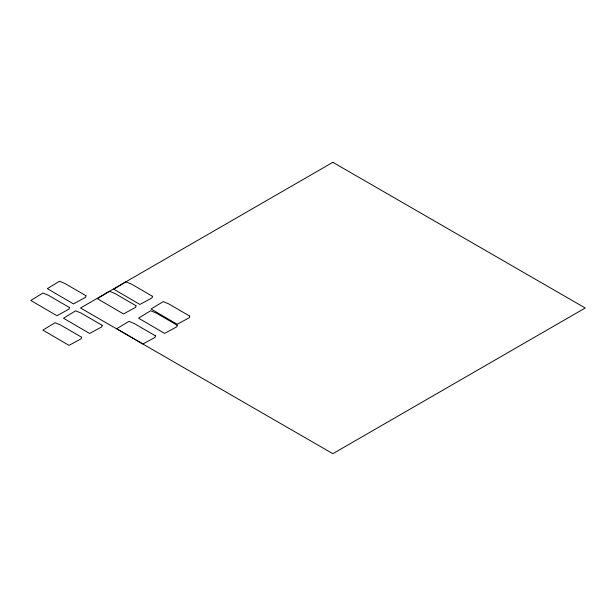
<?xml version="1.0" encoding="UTF-8"?>
<svg xmlns="http://www.w3.org/2000/svg" width="616" height="616" viewBox="0 0 616 616"><rect width="100%" height="100%" fill="white"/><g stroke="black" fill="none" stroke-linecap="round" stroke-linejoin="round"><path stroke-width="0.92" d="M69.439 307.523L69.108 309.086L56.918 315.7L30.8 300.446L42.943 293.039L48.441 295.303L69.439 307.523M85.978 295.734L85.647 297.289L73.458 303.911L47.34 288.65L59.483 281.25L64.98 283.514L85.978 295.734M81.543 337.198L81.22 338.762L69.023 345.376L42.904 330.122L55.047 322.715L60.545 324.978L81.543 337.198M102.148 325.31L101.817 326.865L89.628 333.487L63.51 318.226L75.653 310.826L81.143 313.082L102.148 325.31M136.013 305.759L135.682 307.315L123.485 313.937L97.367 298.675L109.509 291.276L115.007 293.539L136.013 305.759M152.429 296.273L152.098 297.836L139.909 304.458L113.791 289.197L125.934 281.789L131.431 284.053L152.429 296.273M155.409 335.82L155.078 337.375L142.889 343.998L116.771 328.736L128.913 321.336L134.411 323.6L155.409 335.82M177.154 325.233L176.823 326.788L164.634 333.41L138.515 318.149L150.658 310.749L156.156 313.013L177.154 325.233M189.713 316.093L189.381 317.648L177.192 324.27L151.074 309.009L163.217 301.609L168.707 303.873L189.713 316.093M332.856 162.308L80.504 308L332.856 453.692L585.2 308L332.856 162.308"/></g></svg>
